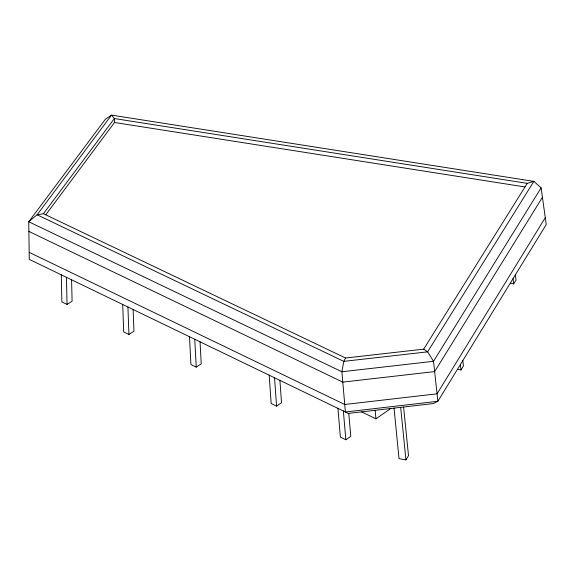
<?xml version="1.0" encoding="UTF-8"?>
<svg xmlns="http://www.w3.org/2000/svg" width="575" height="575" viewBox="0 0 575 575"><rect width="100%" height="100%" fill="white"/><g stroke="black" fill="none" stroke-linecap="round" stroke-linejoin="round"><path stroke-width="0.86" d="M345.582 358.017L343.785 361.373L341.888 371.759L345.402 411.995L437.877 401.278L546.25 224.523L541.104 187.86L533.866 181.377L111.536 115.115L105.362 119.262L28.75 221.742L29.267 259.368L348.357 413.418L433.205 403.578L437.877 401.278L433.514 361.301L427.62 351.85L423.682 349.154L345.582 358.017L43.427 213.72L37.109 214.791L28.75 221.742L341.888 371.759L433.514 361.301L541.104 187.86M394.033 408.113L399.014 458.649L405.943 459.885L408.509 455.68L403.6 407.014M457.463 369.337L460.992 369.955L463.45 365.937L462.832 360.582M510.334 283.295L513.683 283.877L516.041 280.025L515.365 274.893M545.287 217.681L437.065 393.817L344.741 404.484L29.174 252.346M542.433 197.304L434.643 371.594L342.793 382.116L28.887 231.43M423.682 349.154L527.253 183.353L533.866 181.377L427.62 351.85L343.785 361.373L37.109 214.791L111.536 115.115L114.36 118.543L114.497 122.482L45.748 214.827M43.427 213.72L114.36 118.543L527.253 183.353M337.913 408.221L340.386 437.115L345.848 439.767L350.786 436.332L348.766 413.375M361.603 411.894L375.957 418.816L390.82 408.466M269.179 375.058L271.17 403.513L276.568 406.137L281.534 402.752L279.91 380.363M189.484 336.72L190.922 364.557L196.233 367.137L201.236 363.81L200.042 341.816M122.705 304.477L123.697 331.919L128.937 334.463L133.961 331.193L133.127 309.508M61.288 274.742L61.87 301.911L67.052 304.419L72.098 301.192L71.58 279.795M114.497 122.482L525.011 186.947M513.015 278.731L513.683 283.877M460.374 364.586L460.992 369.955M400.674 407.352L405.943 459.885M375.159 410.313L375.957 418.816M343.347 410.909L345.848 439.767M274.541 377.71L276.568 406.137M194.76 339.264L196.233 367.137M127.909 306.993L128.937 334.463M66.434 277.287L67.052 304.419"/></g></svg>
